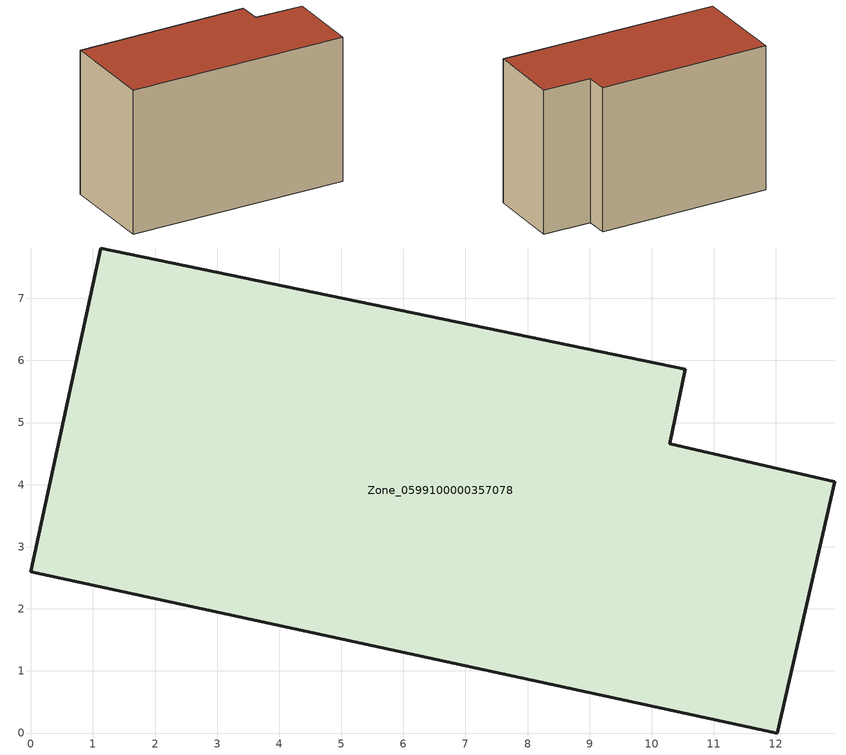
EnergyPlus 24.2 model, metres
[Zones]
Zone_0599100000357078
 floor ground (C_G): 12.02,0 0,2.6 1.12,7.81 10.54,5.86 10.29,4.66 12.95,4.05 z0
 wall outside (C_F): 10.54,5.86 1.12,7.81 0,2.6 12.02,0 12.95,4.05 10.29,4.66 10.54,5.86 z0:8.13
 roof outside (C_R): 12.95,4.05 10.29,4.66 10.54,5.86 1.12,7.81 0,2.6 12.02,0 z8.13
[BUILDING]
Pand.0599100000357078: North Axis=0; Terrain=City; Loads Convergence Tolerance Value=0.04; Temperature Convergence Tolerance Value=0.4; Solar Distribution=FullExterior; Maximum Number of Warmup Days=25; Minimum Number of Warmup Days=1
[Site:Location]
Rotterdam.The.Hague.AP_ZH_NLD Design_Conditions: Latitude=51.96; Longitude=4.45; Time Zone=1; Elevation=-4.5
[SITE:GROUNDTEMPERATURE:BUILDINGSURFACE]
18, 18, 18, 18, 18, 18, 18, 18, 18, 18, 18, 18
[MATERIAL] Thermal Absorptance=0.9; Solar Absorptance=0.7; Visible Absorptance=0.7
Name | Roughness | Thickness | Conductivity | Density | Specific Heat
G.TI.1992-2005 | MediumSmooth | 0.15 | 0.06 | 540 | 1210
F.TI.1992-2005 | Rough | 0.3 | 0.12 | 1920 | 840
R.TI.1992-2005 | MediumRough | 0.2 | 0.08 | 1500 | 1000
[CONSTRUCTION]
C_G: G.TI.1992-2005
C_F: F.TI.1992-2005
C_R: R.TI.1992-2005
[ZONE]
Zone_0599100000357078: Type=1; Multiplier=1; Ceiling Height=Autocalculate; Volume=Autocalculate; Floor Area=autocalculate; Part of Total Floor Area=Yes
[ZONEINFILTRATION:DESIGNFLOWRATE]
Infil_Zone_0599100000357078: Zone or ZoneList or Space or SpaceList=Zone_0599100000357078; Schedule=AlwaysOn; Design Flow Rate Calculation Method=Flow/Area; Flow Rate per Floor Area=0.0015; Constant Term Coefficient=1; Temperature Term Coefficient=0; Velocity Term Coefficient=0; Velocity Squared Term Coefficient=0
[HVACTEMPLATE:ZONE:IDEALLOADSAIRSYSTEM]
Zone_0599100000357078: Maximum Heating Supply Air Temperature=50; Minimum Cooling Supply Air Temperature=13; Maximum Heating Supply Air Humidity Ratio=0.0156; Minimum Cooling Supply Air Humidity Ratio=0.0077; Heating Limit=NoLimit; Cooling Limit=NoLimit; Dehumidification Control Type=ConstantSensibleHeatRatio; Cooling Sensible Heat Ratio=0.7; Dehumidification Setpoint=60; Humidification Control Type=None; Humidification Setpoint=30; Outdoor Air Method=None; Outdoor Air Flow Rate per Person=0.00944; Outdoor Air Flow Rate per Zone Floor Area=0; Outdoor Air Flow Rate per Zone=0; Demand Controlled Ventilation Type=None; Outdoor Air Economizer Type=NoEconomizer; Heat Recovery Type=None; Sensible Heat Recovery Effectiveness=0.7; Latent Heat Recovery Effectiveness=0.65
[ZONECONTROL:THERMOSTAT]
ThermostatControl_Zone_0599100000357078: Zone or ZoneList=Zone_0599100000357078; Control Type Schedule=DualSetpointControlType; Control 1=Thermostat_Zone_0599100000357078; Temperature Difference Between Cutout And Setpoint=0
[THERMOSTATSETPOINT:DUALSETPOINT]
Thermostat_Zone_0599100000357078: Heating Setpoint Temperature Schedule=HeatingSetpoint_Zone_0599100000357078; Cooling Setpoint Temperature Schedule=CoolingSetpoint_Zone_0599100000357078
[SCHEDULE:COMPACT]
HeatingSetpoint_Zone_0599100000357078: Through: 12/31, For: AllDays, Until: 24:00, 21
CoolingSetpoint_Zone_0599100000357078: Through: 12/31, For: AllDays, Until: 24:00, 24
DualSetpointControlType: Through: 12/31, For: AllDays, Until: 24:00, 4
AlwaysOn: Through: 12/31, For: AllDays, Until: 24:00, 1
